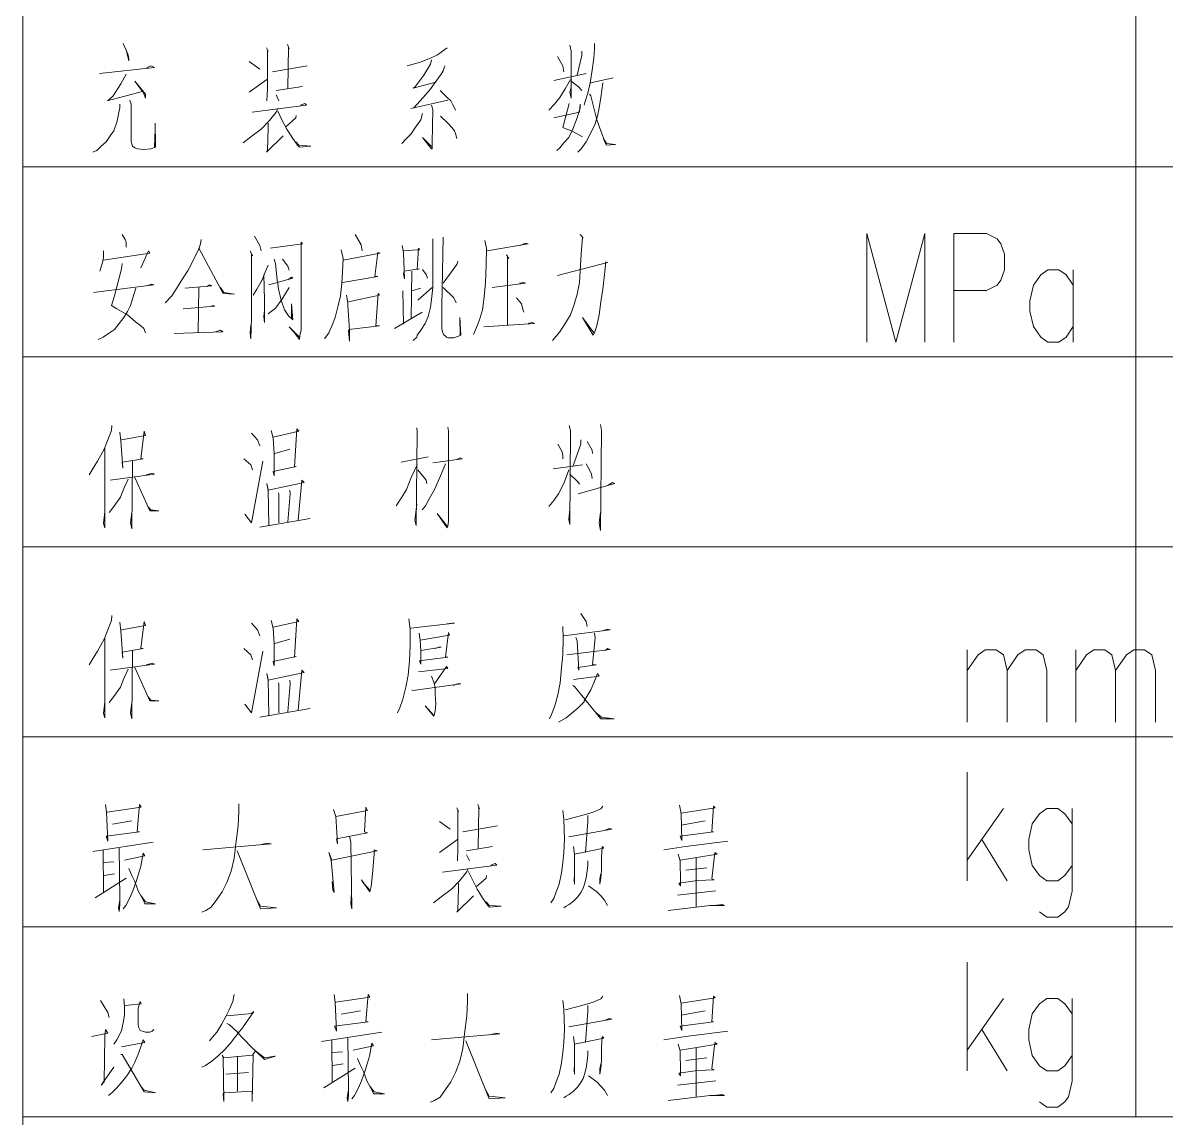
# Model space of a CAD drawing. Header units: millimetres. Extents: x 0 to 829, y 0 to 586.
# Drawn here: x 622.07 to 663.59, y 436.72 to 476.5 of the extents above; entities that cross this region are included whole.
import ezdxf

# ---------------------------------------------------------------- set-up
doc = ezdxf.new("R2010")
doc.units = ezdxf.units.MM

msp = doc.modelspace()

# ---------------------------------------------------------------- linework, layer by layer
at = {"color": 0, "lineweight": 0}
for points in [[(622.070694, 575.772139), (622.070694, 372.674444)], [(662.491972, 560.983694), (662.491972, 436.760056)], [(625.718417, 475.742), (625.894806, 475.339833), (625.915972, 475.184611), (625.915972, 475.121111), (625.806611, 475.558556)], [(630.914833, 475.586778), (630.981861, 475.463306), (630.957167, 475.495056), (630.957167, 474.098056), (630.936, 473.664139)], [(631.676833, 475.713778), (631.740333, 475.558556), (631.719167, 475.618528), (631.698, 474.129806)], [(637.480028, 475.586778), (637.391833, 475.526806), (637.130778, 475.339833), (636.869722, 475.216361), (636.478139, 475.061139), (636.241778, 474.997639), (636.023056, 474.937667)], [(641.935611, 475.682028), (641.977944, 475.463306), (641.977944, 473.755861), (641.935611, 473.974583), (641.977944, 474.158028)], [(642.369528, 475.463306), (642.369528, 475.308083), (642.196667, 474.595472)], [(642.828139, 475.742), (642.828139, 475.558556), (642.803444, 475.216361), (642.739944, 474.782444), (642.672917, 474.316778), (642.58825, 473.942833), (642.478889, 473.600639), (642.457722, 473.508917)], [(630.283361, 475.092889), (630.674944, 474.810667)], [(636.915583, 475.152861), (636.869722, 474.997639), (636.633361, 474.595472), (636.305278, 474.158028), (636.241778, 474.129806), (637.067278, 474.345)], [(641.480528, 475.276333), (641.674556, 474.937667), (641.716889, 474.718944)], [(624.850583, 474.655444), (626.850833, 474.874167), (626.720306, 474.937667), (626.52275, 474.842417)], [(625.827778, 474.627222), (625.63375, 474.285028), (625.351528, 473.847583), (625.175139, 473.692361), (625.132806, 473.664139), (626.416917, 474.002806), (626.131167, 474.37675), (626.52275, 473.911083), (626.52275, 473.755861), (626.438083, 473.974583)], [(631.133556, 474.718944), (632.392972, 474.937667)], [(637.391833, 474.937667), (637.328333, 474.750694), (637.261306, 474.627222), (636.848556, 474.066306), (636.608667, 473.787611), (636.262944, 473.413667), (636.153583, 473.381917), (637.501194, 473.692361)], [(641.35, 474.4085), (642.521222, 474.655444)], [(630.283361, 473.974583), (630.936, 474.44025)], [(631.264083, 474.034556), (632.220111, 474.189778)], [(641.956778, 474.44025), (641.76275, 474.098056), (641.565194, 473.787611), (641.371167, 473.537139), (641.173611, 473.321944)], [(641.977944, 474.37675), (642.239, 474.189778), (642.369528, 474.034556)], [(643.131528, 474.316778), (643.0645, 473.787611), (643.001, 473.413667), (642.933972, 473.103222), (642.849306, 472.824528), (642.672917, 472.450583), (642.521222, 472.171889), (642.348361, 471.924944), (642.217833, 471.801472)], [(642.697611, 474.316778), (643.501944, 474.500222)], [(631.264083, 473.879333), (631.369917, 473.664139)], [(637.218972, 474.034556), (637.480028, 473.787611), (637.610556, 473.664139), (637.674056, 473.537139), (637.741083, 473.413667), (637.783417, 473.321944)], [(642.65175, 473.911083), (642.697611, 473.847583), (642.912806, 472.97975), (643.0645, 472.577583), (643.216194, 472.140139), (643.262056, 472.048417), (643.586611, 472.080167), (643.262056, 472.111917), (643.152694, 472.295361)], [(625.587889, 473.537139), (625.587889, 473.413667), (625.482056, 472.888028), (625.372694, 472.577583), (625.242167, 472.390611), (625.090472, 472.171889), (624.914083, 472.016667), (624.762389, 471.861444), (624.610694, 471.801472)], [(625.958306, 473.692361), (626.004167, 473.537139), (626.004167, 472.948), (626.004167, 472.422361), (626.004167, 472.171889), (626.0465, 472.016667), (626.131167, 471.956694), (626.240528, 471.924944), (626.45925, 471.893194), (626.720306, 471.924944), (626.893167, 471.984917), (626.893167, 472.080167), (626.872, 472.856278)], [(631.327583, 473.381917), (631.264083, 473.258444), (631.024194, 472.948), (630.720806, 472.637556), (630.350389, 472.358861), (630.068167, 472.140139)], [(630.392722, 473.258444), (632.371806, 473.508917), (632.304778, 473.568889), (632.153083, 473.508917)], [(631.327583, 473.290194), (631.479278, 472.97975), (631.655667, 472.637556), (631.849694, 472.327111), (632.043722, 472.048417), (632.11075, 471.984917), (632.5235, 472.016667), (632.089583, 472.048417), (631.980222, 472.171889)], [(636.915583, 473.508917), (636.957917, 473.353694), (636.93675, 472.140139), (636.93675, 471.924944), (636.915583, 471.924944), (636.5875, 472.327111), (636.93675, 471.984917)], [(641.35, 473.04325), (642.284861, 473.258444), (642.306028, 473.537139), (642.306028, 473.413667), (642.196667, 473.04325), (642.044972, 472.637556), (641.893278, 472.327111), (641.716889, 472.140139), (641.565194, 471.956694), (641.455833, 471.861444)], [(641.914444, 473.568889), (641.674556, 472.701056), (641.82625, 472.637556), (641.999111, 472.577583), (642.1755, 472.482333), (642.390694, 472.358861)], [(632.001389, 473.134972), (631.980222, 473.04325), (631.630972, 472.732806)], [(636.5875, 473.198472), (636.524, 472.97975), (636.305278, 472.669306), (636.153583, 472.450583), (635.980722, 472.267139), (635.829028, 472.111917)], [(637.240139, 473.103222), (637.501194, 472.856278), (637.652889, 472.701056), (637.741083, 472.577583), (637.783417, 472.482333), (637.82575, 472.295361)], [(626.872, 472.637556), (626.850833, 471.984917)], [(630.981861, 472.856278), (630.981861, 472.669306), (630.957167, 471.861444), (630.914833, 471.801472), (631.525139, 472.390611)], [(696.012917, 471.26525), (622.070694, 471.26525)], [(625.676083, 468.809917), (625.785444, 468.622944), (625.827778, 468.531222), (625.827778, 468.4395), (625.827778, 468.34425)], [(630.480917, 468.749944), (630.674944, 468.40775), (630.720806, 468.220778)], [(634.132167, 468.809917), (634.350889, 468.4395), (634.393222, 468.220778)], [(642.306028, 468.809917), (642.411861, 468.686444), (642.390694, 468.718194), (642.348361, 468.097306), (642.306028, 467.476417), (642.284861, 467.070722), (642.196667, 466.636806), (642.087306, 466.266389), (641.956778, 465.892444), (641.783917, 465.61375), (641.565194, 465.271556), (641.434667, 465.116333), (641.304139, 464.961111)], [(652.723556, 464.897611), (652.723556, 468.841667), (653.774833, 464.897611), (654.826111, 468.841667), (654.826111, 464.897611)], [(655.877389, 464.897611), (655.877389, 468.841667), (657.059194, 468.841667), (657.454306, 468.654694), (657.584833, 468.467722), (657.718889, 468.09025), (657.718889, 467.525806), (657.584833, 467.151861), (657.454306, 466.964889), (657.059194, 466.777917), (655.877389, 466.777917)], [(628.544167, 468.622944), (628.523, 468.467722), (628.4595, 468.284278), (628.283111, 467.910333), (628.067917, 467.508167), (627.870361, 467.197722), (627.676333, 466.887278), (627.478778, 466.576833), (627.242417, 466.326361)], [(628.4595, 468.3125), (629.3485, 466.668556), (629.76125, 466.636806), (629.373194, 466.700306), (629.242667, 466.887278)], [(631.045361, 468.3125), (632.220111, 468.467722), (632.17425, 468.531222), (632.17425, 468.3125), (632.17425, 465.984167), (632.17425, 465.331528), (632.131917, 465.148083), (632.11075, 464.992861), (631.937889, 465.239806), (631.740333, 465.458528), (632.11075, 465.084583)], [(635.850194, 468.40775), (635.892528, 468.157278), (635.934861, 467.197722), (635.892528, 467.381167), (635.913694, 467.476417), (636.456972, 467.568139), (636.393472, 467.536389), (636.435806, 468.3125), (636.478139, 468.252528), (636.393472, 468.252528), (635.892528, 468.220778)], [(636.957917, 468.654694), (636.957917, 467.289444), (636.957917, 467.225944), (636.957917, 466.887278), (636.915583, 466.449833), (636.869722, 466.171139), (636.785056, 465.828944), (636.675694, 465.582), (636.524, 465.331528), (636.393472, 465.148083), (636.372306, 465.084583), (636.241778, 464.961111)], [(637.328333, 468.718194), (637.282472, 466.202889), (637.282472, 466.111167), (637.282472, 465.705472), (637.282472, 465.641972), (637.282472, 465.395028), (637.307167, 465.271556), (637.3495, 465.176306), (637.413, 465.116333), (637.458861, 465.084583), (637.501194, 465.052833), (637.522361, 465.052833), (637.674056, 465.052833), (637.695222, 465.052833), (637.719917, 465.052833), (637.892778, 465.116333), (637.980972, 465.148083), (637.935111, 465.797194), (637.956278, 465.148083)], [(638.848806, 468.594722), (638.912306, 468.3125), (638.891139, 467.691611), (638.869972, 467.070722), (638.827639, 466.545083), (638.760611, 466.079417), (638.654778, 465.705472), (638.545417, 465.426778), (638.436056, 465.176306)], [(638.937, 468.220778), (640.415139, 468.467722), (640.326944, 468.499472), (640.132917, 468.40775)], [(625.002278, 468.220778), (625.002278, 467.973833), (624.959944, 467.786861), (624.914083, 467.631639), (624.87175, 467.476417)], [(624.981111, 467.878583), (626.677972, 468.129056), (626.632111, 468.220778), (626.349889, 467.599889)], [(630.329222, 468.220778), (630.413889, 468.033806), (630.371556, 468.097306), (630.371556, 465.797194), (630.350389, 465.021083), (630.329222, 465.239806), (630.350389, 465.5185)], [(631.197056, 467.910333), (631.239389, 467.755111), (631.306417, 467.165972), (631.369917, 466.760278), (631.458111, 466.389861), (631.567472, 466.079417), (631.719167, 465.860694), (631.870861, 465.705472), (631.828528, 466.294611), (631.828528, 465.768972)], [(631.500444, 467.910333), (631.698, 467.663389), (631.740333, 467.508167)], [(633.631222, 468.252528), (633.69825, 467.942083), (633.677083, 467.444667), (633.652389, 467.0425), (633.610056, 466.576833), (633.521861, 466.234639), (633.416028, 465.797194), (633.306667, 465.5185), (633.176139, 465.239806), (633.024444, 465.021083)], [(633.69825, 467.878583), (635.045861, 468.129056), (634.957667, 468.157278), (634.848306, 467.289444), (634.957667, 467.289444), (633.677083, 467.070722)], [(639.631972, 468.065556), (639.716639, 467.942083), (639.674306, 467.973833), (639.674306, 465.5185)], [(625.676083, 467.755111), (625.654917, 467.568139), (625.393861, 466.576833), (625.2845, 466.234639), (625.482056, 466.111167), (625.654917, 466.015917), (625.873639, 465.892444), (626.155861, 465.641972), (626.349889, 465.48675), (626.45925, 465.395028), (626.52275, 465.239806)], [(630.981861, 467.691611), (630.8725, 467.444667), (630.763139, 467.165972), (630.565583, 466.823778), (630.435056, 466.605056)], [(636.5875, 467.536389), (636.718028, 467.352944), (636.760361, 467.225944)], [(637.871611, 467.846833), (637.82575, 467.723361), (637.328333, 467.0425)], [(641.480528, 467.321194), (643.304389, 467.786861), (643.240889, 467.818611), (643.195028, 467.352944), (643.131528, 466.823778), (643.0645, 466.358111), (643.001, 465.892444), (642.912806, 465.48675), (642.828139, 465.239806), (642.782278, 465.148083), (642.390694, 465.797194), (642.803444, 465.239806)], [(660.216556, 466.964889), (659.951972, 467.338833), (659.690917, 467.525806), (659.295806, 467.525806), (659.031222, 467.338833), (658.770167, 466.964889), (658.636111, 466.400444), (658.636111, 466.0265), (658.770167, 465.462056), (659.031222, 465.084583), (659.295806, 464.897611), (659.690917, 464.897611), (659.951972, 465.084583), (660.216556, 465.462056)], [(660.216556, 467.525806), (660.216556, 464.897611)], [(630.826639, 467.352944), (630.851333, 466.421611), (630.851333, 465.892444), (630.851333, 465.61375), (630.826639, 465.828944), (630.851333, 466.047667)], [(631.003028, 466.979), (631.870861, 467.225944), (631.828528, 467.257694), (631.698, 467.165972)], [(636.195917, 467.476417), (636.17475, 465.737222)], [(639.109861, 466.887278), (640.326944, 467.0425), (640.263444, 467.070722), (640.108222, 467.0425)], [(624.631861, 466.700306), (626.829667, 466.979), (626.741472, 467.01075), (626.568611, 466.94725)], [(626.177028, 466.855528), (626.067667, 466.513333), (625.979472, 466.234639), (625.873639, 466.015917), (625.743111, 465.797194), (625.566722, 465.582), (625.393861, 465.363278), (625.175139, 465.208056), (624.981111, 465.084583), (624.80825, 464.992861)], [(627.958556, 466.855528), (628.93575, 466.94725), (628.851083, 466.979), (628.762889, 466.9155)], [(628.4595, 466.887278), (628.438333, 465.239806)], [(631.740333, 466.887278), (631.479278, 466.449833), (631.239389, 466.139389), (630.981861, 465.924194)], [(633.828778, 466.605056), (633.871111, 466.326361), (633.871111, 466.234639), (633.934611, 465.331528), (633.934611, 464.929361), (633.892278, 465.303306), (633.913444, 465.363278), (635.024694, 465.48675), (634.894167, 465.48675), (634.978833, 466.668556), (635.024694, 466.605056), (633.892278, 466.358111)], [(635.871361, 466.760278), (635.892528, 465.55025)], [(636.195917, 466.760278), (636.524, 466.855528)], [(636.414639, 466.421611), (636.93675, 466.887278)], [(637.328333, 466.887278), (637.719917, 466.513333), (637.804583, 466.326361)], [(627.895056, 466.111167), (629.045111, 466.202889), (628.981611, 466.234639), (628.893417, 466.202889)], [(640.002389, 466.513333), (640.17525, 466.294611), (640.217583, 466.139389), (640.263444, 465.984167)], [(635.567972, 465.395028), (636.566333, 465.984167)], [(638.806472, 465.458528), (639.716639, 465.5185), (640.6515, 465.582), (640.566833, 465.61375), (640.415139, 465.582)], [(627.566972, 465.208056), (629.327333, 465.271556), (629.242667, 465.331528), (629.066278, 465.271556)], [(696.012917, 464.364917), (622.070694, 464.364917)], [(625.305667, 461.877833), (625.2845, 461.690861), (625.023444, 461.01), (624.783556, 460.576083), (624.589528, 460.262111), (624.480167, 460.078667)], [(631.087694, 461.690861), (631.154722, 461.412167), (631.197056, 460.854778), (631.197056, 460.046917), (631.154722, 460.202139), (632.001389, 460.389111), (631.937889, 460.357361), (632.022556, 461.754361), (632.089583, 461.662639), (631.154722, 461.443917)], [(636.372306, 461.786111), (636.393472, 461.630889), (636.347611, 458.244222), (636.305278, 458.431194), (636.372306, 459.020333)], [(637.501194, 461.817861), (637.522361, 461.662639), (637.522361, 458.399444), (637.501194, 458.216), (637.480028, 458.1525), (637.109611, 458.681667), (637.480028, 458.216)], [(641.914444, 461.877833), (641.956778, 461.690861), (641.935611, 458.275972), (641.893278, 458.462944), (641.935611, 458.836889)], [(643.043333, 461.909583), (643.089194, 461.690861), (643.043333, 458.060778), (643.001, 458.339472), (643.043333, 458.709889)], [(625.587889, 461.630889), (625.63375, 461.320444), (625.69725, 460.325611), (625.676083, 460.544333), (626.438083, 460.667806), (626.349889, 460.667806), (626.480417, 461.662639), (626.52275, 461.507417), (625.654917, 461.352194)], [(630.371556, 461.599139), (630.590278, 461.352194), (630.674944, 461.133472)], [(642.327194, 461.352194), (642.327194, 461.196972), (642.044972, 460.389111)], [(642.567083, 461.288694), (642.739944, 460.97825), (642.761111, 460.854778)], [(625.044611, 461.04175), (625.044611, 458.1525), (625.002278, 458.307722), (625.044611, 458.741639)], [(631.218222, 460.854778), (631.7615, 461.01)], [(641.501694, 461.196972), (641.653389, 460.91475), (641.674556, 460.791278), (641.674556, 460.667806)], [(626.0465, 460.604306), (626.025333, 458.12075), (625.979472, 458.339472), (626.025333, 458.709889)], [(630.089333, 460.667806), (630.350389, 460.449083), (630.413889, 460.262111)], [(630.131667, 458.649917), (630.371556, 458.339472), (630.784306, 460.576083)], [(636.393472, 460.449083), (636.17475, 459.983417), (636.001889, 459.5495), (635.829028, 459.270806), (635.631472, 458.960361)], [(635.804333, 460.544333), (636.785056, 460.731306)], [(637.413, 460.480833), (637.240139, 460.046917), (637.021417, 459.5495), (636.827389, 459.207306), (636.696861, 458.960361), (636.566333, 458.805139)], [(636.957917, 460.512583), (638.023306, 460.667806), (637.956278, 460.699556), (637.82575, 460.636056)], [(641.325306, 460.293861), (642.390694, 460.449083)], [(642.521222, 460.480833), (642.65175, 460.262111), (642.718778, 460.106889), (642.739944, 459.951667)], [(625.242167, 459.891694), (626.850833, 460.106889), (626.783806, 460.138639), (626.547444, 460.078667)], [(636.414639, 460.262111), (636.718028, 459.891694), (636.739194, 459.768222)], [(641.893278, 460.262111), (641.716889, 459.768222), (641.522861, 459.394278), (641.35, 459.147333), (641.173611, 458.928611)], [(641.935611, 460.106889), (642.217833, 459.828194), (642.284861, 459.736472)], [(625.894806, 459.923444), (625.743111, 459.58125), (625.612583, 459.270806), (625.436194, 459.020333), (625.305667, 458.836889), (625.199833, 458.709889)], [(626.131167, 459.983417), (626.677972, 458.773389), (627.002528, 458.773389), (626.720306, 458.805139), (626.610944, 458.928611)], [(632.068417, 458.431194), (632.198944, 459.891694), (632.283611, 459.796444), (630.981861, 459.51775), (630.936, 459.768222), (630.981861, 459.5495), (631.003028, 458.244222)], [(642.239, 459.394278), (643.565444, 459.768222), (643.47725, 459.796444), (643.325556, 459.704722)], [(631.369917, 458.339472), (631.369917, 459.362528), (631.34875, 459.426028)], [(631.7615, 459.51775), (631.782667, 459.394278), (631.698, 458.371222)], [(630.674944, 458.18425), (632.502333, 458.494694)], [(769.958667, 457.464583), (622.070694, 457.464583)], [(642.327194, 455.041), (642.521222, 454.758778), (642.567083, 454.571806)], [(625.305667, 454.9775), (625.2845, 454.790528), (625.023444, 454.106139), (624.783556, 453.672222), (624.589528, 453.361778), (624.480167, 453.174806)], [(625.587889, 454.727028), (625.63375, 454.416583), (625.69725, 453.425278), (625.676083, 453.640472), (626.438083, 453.767472), (626.349889, 453.767472), (626.480417, 454.758778), (626.52275, 454.603556), (625.654917, 454.448333)], [(630.371556, 454.698806), (630.590278, 454.448333), (630.674944, 454.233139)], [(631.087694, 454.790528), (631.154722, 454.511833), (631.197056, 453.950917), (631.197056, 453.146583), (631.154722, 453.301806), (632.001389, 453.48525), (631.937889, 453.457028), (632.022556, 454.854028), (632.089583, 454.758778), (631.154722, 454.543583)], [(636.086556, 454.854028), (636.132417, 454.480083), (636.132417, 453.890944), (636.11125, 453.330028), (636.065389, 452.804389), (635.980722, 452.370472), (635.871361, 451.933028), (635.762, 451.622583), (635.673806, 451.435611)], [(636.153583, 454.511833), (637.741083, 454.698806), (637.652889, 454.698806), (637.480028, 454.667056)], [(636.456972, 454.324861), (636.502833, 454.077917), (636.524, 453.672222), (636.524, 453.206556), (636.478139, 453.330028), (637.501194, 453.457028), (637.413, 453.457028), (637.522361, 454.356611), (637.564694, 454.261361), (636.502833, 454.077917)], [(641.674556, 454.571806), (641.695722, 454.137889), (641.674556, 453.54875), (641.632222, 453.083083), (641.586361, 452.525694), (641.565194, 452.462194), (641.501694, 452.08825), (641.392333, 451.686083), (641.261806, 451.375639), (641.194778, 451.220417)], [(641.716889, 454.233139), (643.392583, 454.448333), (643.283222, 454.480083), (643.131528, 454.416583)], [(642.154333, 454.169639), (642.196667, 454.046167), (642.260167, 452.991361), (642.217833, 453.083083), (642.891639, 453.174806), (642.761111, 453.174806), (642.849306, 454.169639), (642.828139, 454.324861)], [(625.044611, 454.137889), (625.044611, 451.252167), (625.002278, 451.407389), (625.044611, 451.841306)], [(631.218222, 453.950917), (631.7615, 454.106139)], [(636.524, 453.703972), (637.261306, 453.827444), (637.176639, 453.827444), (637.067278, 453.767472)], [(626.0465, 453.703972), (626.025333, 451.220417), (625.979472, 451.435611), (626.025333, 451.809556)], [(630.089333, 453.767472), (630.350389, 453.54875), (630.413889, 453.361778)], [(630.131667, 451.746056), (630.371556, 451.435611), (630.784306, 453.672222)], [(641.82625, 453.54875), (643.392583, 453.735722), (643.304389, 453.767472), (643.216194, 453.703972)], [(656.364222, 451.096944), (656.364222, 453.725139)], [(656.364222, 452.973722), (656.755806, 453.538167), (657.020389, 453.725139), (657.4155, 453.725139), (657.676556, 453.538167), (657.810611, 452.973722), (657.810611, 451.096944)], [(657.810611, 452.973722), (658.202194, 453.538167), (658.466778, 453.725139), (658.861889, 453.725139), (659.122944, 453.538167), (659.253472, 452.973722), (659.253472, 451.096944)], [(660.308278, 451.096944), (660.308278, 453.725139)], [(660.308278, 452.973722), (660.699861, 453.538167), (660.964444, 453.725139), (661.359556, 453.725139), (661.620611, 453.538167), (661.751139, 452.973722), (661.751139, 451.096944)], [(661.751139, 452.973722), (662.14625, 453.538167), (662.410833, 453.725139), (662.805944, 453.725139), (663.067, 453.538167), (663.197528, 452.973722), (663.197528, 451.096944)], [(625.894806, 453.019583), (625.743111, 452.680917), (625.612583, 452.370472), (625.436194, 452.12), (625.305667, 451.933028), (625.199833, 451.809556)], [(625.242167, 452.991361), (626.850833, 453.206556), (626.783806, 453.238306), (626.547444, 453.174806)], [(626.131167, 453.083083), (626.677972, 451.873056), (627.002528, 451.873056), (626.720306, 451.901278), (626.610944, 452.028278)], [(632.068417, 451.530861), (632.198944, 452.991361), (632.283611, 452.896111), (630.981861, 452.617417), (630.936, 452.864361), (630.981861, 452.649167), (631.003028, 451.343889)], [(636.435806, 452.927861), (637.501194, 453.051333), (637.458861, 453.114833), (637.021417, 452.493944)], [(631.7615, 452.617417), (631.782667, 452.493944), (631.698, 451.467361)], [(636.915583, 452.772639), (637.00025, 452.553917), (637.046111, 452.370472), (637.046111, 452.12), (637.067278, 451.777806), (637.046111, 451.499111), (637.00025, 451.312139), (636.675694, 451.686083), (637.00025, 451.343889)], [(642.066139, 452.649167), (643.001, 452.772639), (642.933972, 452.864361), (642.828139, 452.585667), (642.697611, 452.275222), (642.58825, 452.08825), (642.457722, 451.873056), (642.457722, 451.841306), (642.239, 451.622583), (642.023806, 451.435611), (641.805083, 451.252167), (641.522861, 451.096944)], [(631.369917, 451.435611), (631.369917, 452.462194), (631.34875, 452.525694)], [(636.195917, 452.275222), (636.241778, 452.243472), (637.980972, 452.493944), (637.850444, 452.493944), (637.695222, 452.430444)], [(642.044972, 452.430444), (642.108472, 452.398694), (643.0645, 451.220417), (643.544278, 451.220417), (643.523111, 451.220417), (643.089194, 451.280389), (642.891639, 451.435611)], [(630.674944, 451.280389), (632.502333, 451.590833)], [(696.012917, 450.560722), (622.070694, 450.560722)], [(656.364222, 445.332556), (656.364222, 449.276611)], [(625.069306, 448.105389), (625.111639, 447.826694), (625.153972, 446.771889), (625.090472, 446.958861), (626.307556, 447.114083), (626.219361, 447.114083), (626.307556, 448.105389), (626.371056, 448.013667), (625.132806, 447.826694)], [(629.916472, 448.137139), (629.916472, 447.858444), (629.891778, 447.329278), (629.807111, 446.676639), (629.740083, 446.151), (629.630722, 445.685333), (629.479028, 445.279639), (629.306167, 444.940972), (629.112139, 444.65875), (628.914583, 444.380056), (628.720556, 444.256583), (628.568861, 444.193083)], [(633.349, 447.921944), (633.437194, 447.671472), (633.479528, 446.895361), (633.500694, 446.676639), (633.458361, 446.863611), (634.58725, 447.082333), (634.481417, 447.114083), (634.52375, 448.013667), (634.58725, 447.890194), (633.437194, 447.671472)], [(637.82575, 447.981917), (637.892778, 447.858444), (637.871611, 447.890194), (637.871611, 446.493194), (637.850444, 446.05575)], [(638.58775, 448.105389), (638.654778, 447.950167), (638.630083, 448.013667), (638.608917, 446.521417)], [(643.131528, 448.045417), (643.0645, 447.950167), (642.782278, 447.826694), (642.369528, 447.703222), (641.76275, 447.548)], [(645.914944, 448.077167), (645.978444, 447.766722), (645.999611, 446.803639), (645.936111, 446.958861), (647.153194, 447.114083), (647.086167, 447.114083), (647.153194, 448.045417), (647.216694, 447.981917), (645.978444, 447.794944)], [(641.674556, 447.890194), (641.716889, 447.57975), (641.738056, 446.835389), (641.716889, 446.366194), (641.674556, 445.995778), (641.632222, 445.621833), (641.544028, 445.219667), (641.434667, 444.940972), (641.35, 444.6905), (641.240639, 444.535278)], [(642.58825, 447.703222), (642.58825, 447.4845), (642.500056, 446.366194)], [(657.676556, 447.964278), (656.364222, 446.083972)], [(660.174222, 447.399833), (659.913167, 447.773778), (659.648583, 447.964278), (659.253472, 447.964278), (658.992417, 447.773778), (658.727833, 447.399833), (658.597306, 446.835389), (658.597306, 446.461444), (658.727833, 445.897), (658.992417, 445.523056), (659.253472, 445.332556), (659.648583, 445.332556), (659.913167, 445.523056), (660.174222, 445.897)], [(660.174222, 447.964278), (660.174222, 444.958611), (660.043694, 444.394167), (659.913167, 444.207194), (659.648583, 444.020222), (659.253472, 444.020222), (658.992417, 444.207194)], [(625.326833, 447.392778), (626.025333, 447.51625)], [(637.197806, 447.4845), (637.589389, 447.205806)], [(638.044472, 447.114083), (639.303889, 447.329278)], [(641.893278, 446.927111), (643.456083, 447.205806), (643.371417, 447.237556), (643.216194, 447.174056)], [(645.978444, 447.361028), (646.846278, 447.51625)], [(624.610694, 446.397944), (626.804972, 446.740139)], [(633.934611, 446.958861), (633.980472, 446.740139), (634.022806, 444.320083), (633.980472, 444.503528), (634.001639, 444.909222)], [(637.197806, 446.366194), (637.850444, 446.835389)], [(645.346972, 446.461444), (646.130139, 446.584917), (647.675306, 446.771889)], [(656.889861, 446.835389), (657.810611, 445.332556)], [(624.981111, 446.461444), (625.002278, 444.940972)], [(625.566722, 446.521417), (625.587889, 444.6905), (625.587889, 444.475306), (625.566722, 444.224833), (625.545556, 444.348306), (625.587889, 444.630528)], [(625.764278, 446.0875), (626.501583, 446.242722), (626.438083, 446.337972), (626.349889, 445.872306), (626.286389, 445.621833), (626.198194, 445.343139), (626.067667, 444.969194), (625.958306, 444.72225), (625.806611, 444.443556), (625.718417, 444.320083)], [(628.611194, 446.461444), (631.087694, 446.676639), (630.936, 446.708389), (630.741972, 446.648417)], [(629.849444, 446.429694), (630.696111, 444.320083), (631.28525, 444.348306), (630.696111, 444.411806), (630.565583, 444.65875)], [(633.306667, 445.311389), (633.327833, 445.000944), (633.370167, 444.909222), (633.260806, 446.0875), (633.176139, 446.366194), (633.2855, 446.0875), (634.9365, 446.429694), (634.827139, 446.461444), (634.827139, 446.306222), (634.763639, 445.590083), (634.717778, 445.124417), (634.675444, 444.940972), (634.372056, 445.374889), (634.393222, 445.311389), (634.675444, 445.000944)], [(638.175, 446.429694), (639.131028, 446.584917)], [(642.066139, 446.584917), (642.108472, 446.306222), (642.108472, 445.219667), (642.087306, 445.374889), (642.108472, 445.561861)], [(642.108472, 446.306222), (643.173861, 446.521417), (643.110361, 446.584917), (643.089194, 446.18275), (643.089194, 445.717083), (643.0645, 445.434861), (643.022167, 445.219667), (643.022167, 445.406639), (643.0645, 445.590083)], [(645.869083, 446.306222), (645.936111, 446.05575), (645.957278, 445.311389), (645.957278, 445.156167), (645.89025, 445.251417), (646.564056, 445.343139), (647.174361, 445.374889), (647.086167, 445.406639), (647.195528, 446.366194), (647.283722, 446.306222), (646.542889, 446.18275), (645.936111, 446.0875)], [(625.002278, 445.995778), (625.372694, 446.027528)], [(637.307167, 445.653583), (639.282722, 445.900528), (639.219222, 445.964028), (639.067528, 445.900528)], [(638.175, 446.274472), (638.284361, 446.05575)], [(642.58825, 446.05575), (642.58825, 445.900528), (642.542389, 445.498361), (642.478889, 445.251417), (642.411861, 445.064444), (642.327194, 444.909222), (642.217833, 444.754), (642.066139, 444.598778), (641.914444, 444.475306), (641.805083, 444.411806), (641.716889, 444.348306)], [(646.521722, 446.18275), (646.521722, 444.380056)], [(625.023444, 445.530111), (625.393861, 445.590083)], [(625.915972, 445.777056), (626.025333, 445.530111), (626.131167, 445.311389), (626.261694, 444.969194), (626.45925, 444.598778), (626.501583, 444.503528), (626.893167, 444.503528), (626.52275, 444.567028)], [(638.2385, 445.777056), (638.175, 445.653583), (637.935111, 445.343139), (637.631722, 445.032694), (637.261306, 444.754), (636.979083, 444.535278)], [(638.2385, 445.685333), (638.393722, 445.374889), (638.566583, 445.032694), (638.760611, 444.72225), (638.958167, 444.443556), (639.021667, 444.380056), (639.434417, 444.411806), (639.0005, 444.443556), (638.891139, 444.567028)], [(638.912306, 445.530111), (638.891139, 445.434861), (638.545417, 445.124417)], [(646.151306, 445.717083), (646.913306, 445.808806)], [(624.698889, 444.72225), (625.827778, 445.434861)], [(637.892778, 445.251417), (637.892778, 445.064444), (637.871611, 444.256583), (637.82575, 444.193083), (638.436056, 444.78575)], [(642.609417, 445.156167), (642.912806, 444.940972), (643.0645, 444.78575), (643.195028, 444.630528), (643.304389, 444.443556)], [(626.371056, 444.78575), (626.52275, 444.567028)], [(645.847917, 444.813972), (647.237861, 444.969194)], [(645.498667, 444.256583), (646.521722, 444.380056), (647.022667, 444.443556), (647.544778, 444.443556), (647.47775, 444.475306), (647.153194, 444.443556)], [(769.958667, 443.660389), (622.070694, 443.660389)], [(656.364222, 438.432222), (656.364222, 442.376278)], [(624.892917, 440.986333), (625.153972, 440.552417), (625.199833, 440.365444)], [(625.743111, 441.049833), (625.764278, 440.771139), (625.764278, 440.460694), (625.718417, 440.182), (625.654917, 439.899778), (625.566722, 439.716333), (625.482056, 439.561111), (625.372694, 439.405889)], [(625.785444, 440.802889), (626.371056, 440.862861), (626.328722, 440.958111), (626.261694, 440.707639), (626.261694, 440.492444), (626.261694, 440.305472), (626.261694, 440.08675), (626.286389, 439.995028), (626.328722, 439.899778), (626.416917, 439.871556), (626.52275, 439.839806), (626.677972, 439.839806), (626.762639, 439.871556), (626.829667, 439.931528)], [(629.740083, 441.205056), (629.69775, 440.958111), (629.567222, 440.647667), (629.457861, 440.428944), (629.285, 440.1185), (629.112139, 439.839806), (628.956917, 439.652833), (628.851083, 439.529361)], [(633.370167, 441.205056), (633.416028, 440.926361), (633.458361, 439.871556), (633.391333, 440.055), (634.608417, 440.210222), (634.52375, 440.210222), (634.608417, 441.205056), (634.675444, 441.113333), (633.437194, 440.926361)], [(638.217333, 441.236806), (638.217333, 440.958111), (638.196167, 440.428944), (638.1115, 439.776306), (638.044472, 439.250667), (637.935111, 438.785), (637.783417, 438.379306), (637.610556, 438.037111), (637.413, 437.758417), (637.218972, 437.479722), (637.021417, 437.35625), (636.869722, 437.29275)], [(641.674556, 440.986333), (641.716889, 440.675889), (641.738056, 439.931528), (641.716889, 439.465861), (641.674556, 439.095444), (641.632222, 438.7215), (641.544028, 438.315806), (641.434667, 438.037111), (641.35, 437.790167), (641.240639, 437.634944)], [(643.131528, 441.141556), (643.0645, 441.049833), (642.782278, 440.926361), (642.369528, 440.802889), (641.76275, 440.647667)], [(645.914944, 441.173306), (645.978444, 440.862861), (645.999611, 439.899778), (645.936111, 440.055), (647.153194, 440.210222), (647.086167, 440.210222), (647.153194, 441.141556), (647.216694, 441.081583), (645.978444, 440.894611)], [(657.676556, 441.060417), (656.364222, 439.183639)], [(660.174222, 440.4995), (659.913167, 440.873444), (659.648583, 441.060417), (659.253472, 441.060417), (658.992417, 440.873444), (658.727833, 440.4995), (658.597306, 439.935056), (658.597306, 439.557583), (658.727833, 438.996667), (658.992417, 438.619194), (659.253472, 438.432222), (659.648583, 438.432222), (659.913167, 438.619194), (660.174222, 438.996667)], [(660.174222, 441.060417), (660.174222, 438.058278), (660.043694, 437.493833), (659.913167, 437.306861), (659.648583, 437.116361), (659.253472, 437.116361), (658.992417, 437.306861)], [(629.479028, 440.428944), (630.392722, 440.520667), (630.371556, 440.520667), (630.45975, 440.584167), (630.047, 439.995028), (629.891778, 439.808056), (629.676583, 439.529361), (629.655417, 439.497611), (629.415528, 439.218917), (629.154472, 438.968444), (628.93575, 438.785), (628.699389, 438.629778), (628.568861, 438.566278)], [(633.631222, 440.492444), (634.326194, 440.615917)], [(642.58825, 440.802889), (642.58825, 440.584167), (642.500056, 439.465861)], [(645.978444, 440.460694), (646.846278, 440.615917)], [(629.479028, 440.15025), (629.567222, 440.1185), (629.870611, 439.839806), (630.001139, 439.684583), (630.152833, 439.529361), (630.329222, 439.342389), (630.851333, 438.844972), (631.239389, 438.968444), (631.218222, 438.968444), (630.851333, 438.908472), (630.52325, 439.155417), (630.413889, 439.000194), (629.373194, 438.908472), (629.306167, 439.000194), (629.3485, 438.940222), (629.373194, 437.3245), (629.3485, 437.603194), (629.373194, 437.634944), (629.394361, 437.634944), (630.392722, 437.694917), (630.392722, 437.3245), (630.435056, 439.000194)], [(641.893278, 440.026778), (643.456083, 440.305472), (643.371417, 440.337222), (643.216194, 440.273722)], [(624.568361, 439.684583), (625.153972, 439.808056), (625.069306, 439.931528), (625.044611, 439.684583), (625.023444, 438.037111), (624.914083, 437.913639), (625.372694, 438.566278)], [(632.915083, 439.497611), (635.109361, 439.839806)], [(636.915583, 439.561111), (639.392083, 439.776306), (639.240389, 439.808056), (639.042833, 439.744556)], [(642.066139, 439.684583), (642.108472, 439.405889), (642.108472, 438.315806), (642.087306, 438.474556), (642.108472, 438.658)], [(642.108472, 439.405889), (643.173861, 439.621083), (643.110361, 439.684583), (643.089194, 439.278889), (643.089194, 438.813222), (643.0645, 438.534528), (643.022167, 438.315806), (643.022167, 438.502778), (643.0645, 438.68975)], [(645.346972, 439.561111), (646.130139, 439.684583), (647.675306, 439.871556)], [(656.889861, 439.935056), (657.810611, 438.432222)], [(625.654917, 439.310639), (626.501583, 439.465861), (626.438083, 439.561111), (626.349889, 439.310639), (626.240528, 439.000194), (626.131167, 438.75325), (626.025333, 438.534528), (625.848944, 438.255833), (625.654917, 438.005361), (625.457361, 437.790167), (625.305667, 437.634944), (625.175139, 437.539694)], [(633.2855, 439.561111), (633.306667, 438.037111)], [(633.871111, 439.621083), (633.892278, 437.790167), (633.892278, 437.571444), (633.871111, 437.3245), (633.849944, 437.447972), (633.892278, 437.726667)], [(634.065139, 439.187167), (634.805972, 439.342389), (634.738944, 439.434111), (634.654278, 438.968444), (634.58725, 438.7215), (634.502583, 438.442806), (634.372056, 438.068861), (634.262694, 437.821917), (634.111, 437.539694), (634.022806, 437.416222)], [(638.153833, 439.529361), (639.0005, 437.416222), (639.586111, 437.447972), (639.0005, 437.511472), (638.869972, 437.758417)], [(645.869083, 439.405889), (645.936111, 439.155417), (645.957278, 438.411056), (645.957278, 438.255833), (645.89025, 438.347556), (646.564056, 438.442806), (647.174361, 438.474556), (647.086167, 438.502778), (647.195528, 439.465861), (647.283722, 439.405889), (646.542889, 439.278889), (645.936111, 439.187167)], [(646.521722, 439.278889), (646.521722, 437.479722)], [(625.63375, 439.031944), (625.676083, 439.031944), (626.480417, 437.666694), (626.893167, 437.634944), (626.480417, 437.726667), (626.371056, 437.850139)], [(629.870611, 438.968444), (629.870611, 437.694917)], [(633.306667, 439.095444), (633.677083, 439.123667)], [(634.220361, 438.876722), (634.326194, 438.629778), (634.435556, 438.411056), (634.566083, 438.068861), (634.763639, 437.694917), (634.805972, 437.603194), (635.197556, 437.603194), (634.827139, 437.666694)], [(642.58825, 439.155417), (642.58825, 439.000194), (642.542389, 438.598028), (642.478889, 438.347556), (642.411861, 438.160583), (642.327194, 438.005361), (642.217833, 437.850139), (642.066139, 437.694917), (641.914444, 437.571444), (641.805083, 437.511472), (641.716889, 437.447972)], [(646.151306, 438.813222), (646.913306, 438.908472)], [(633.003278, 437.821917), (634.132167, 438.534528)], [(633.327833, 438.629778), (633.69825, 438.68975)], [(629.436694, 438.315806), (630.262194, 438.379306)], [(642.609417, 438.255833), (642.912806, 438.037111), (643.0645, 437.881889), (643.195028, 437.726667), (643.304389, 437.539694)], [(645.847917, 437.913639), (647.237861, 438.068861)], [(634.675444, 437.881889), (634.827139, 437.666694)], [(645.498667, 437.35625), (646.521722, 437.479722), (647.022667, 437.539694), (647.544778, 437.539694), (647.47775, 437.571444), (647.153194, 437.539694)], [(769.958667, 436.760056), (622.070694, 436.760056)]]:
    msp.add_lwpolyline(points, dxfattribs=at)

doc.saveas('drawing.dxf')
